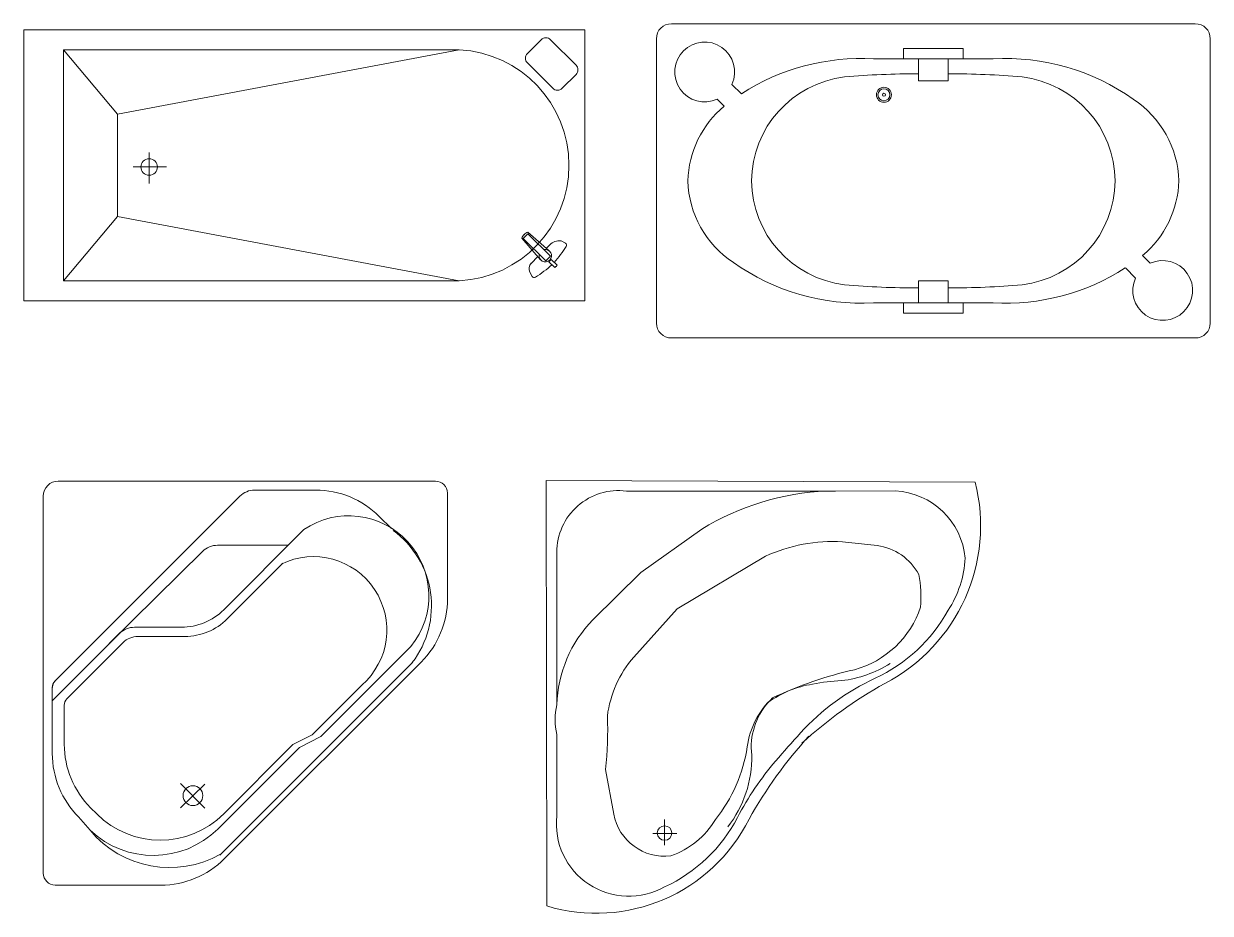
# Model space of a CAD drawing. Header units: inches. Extents: x 242965 to 445791, y 236206 to 423703.
# Drawn here: x 380016 to 383979, y 359261 to 362233 of the extents above; entities that cross this region are included whole.
import ezdxf

# ---------------------------------------------------------------- set-up
doc = ezdxf.new("R2010")
doc.units = ezdxf.units.IN
doc.header["$MEASUREMENT"] = 0
doc.layers.add('9', color=251, linetype='Continuous', lineweight=13)

# ---------------------------------------------------------------- blocks, each defined once
blk = doc.blocks.new('A$C45A061A1')
for p, q in [((50, 1050), (1800, 1050)), ((0, 50), (0, 1000)), ((1850, 50), (1850, 1000)), ((825, 932.5), (825, 967.5)), ((825, 967.5), (1025, 967.5)), ((1025, 932.5), (1025, 967.5)), ((825, 932.5), (1025, 932.5)), ((875, 859.5), (875, 932.5)), ((975, 859.5), (975, 932.5)), ((252.1, 847.4), (283.7, 815.8)), ((875, 859.5), (975, 859.5)), ((202.6, 797.9), (226, 774.5)), ((1649.7, 249.8), (1624, 275.5)), ((1600.2, 200.3), (1566.3, 234.2)), ((875, 190.5), (875, 117.5)), ((875, 190.5), (975, 190.5)), ((875, 167.5), (875, 117.5)), ((975, 190.5), (975, 117.5)), ((975, 167.5), (975, 117.5)), ((825, 117.5), (725, 117.5)), ((825, 117.5), (1025, 117.5)), ((825, 117.5), (825, 82.5)), ((825, 82.5), (1025, 82.5)), ((1025, 117.5), (1125, 117.5)), ((1025, 117.5), (1025, 82.5)), ((50, 0), (1800, 0))]:
    blk.add_line(p, q)
for points in [[(825, 932.5), (725, 932.5, 0.159097), (283.7, 815.8, 0.159097)], [(1025, 932.5), (1125, 932.5, -0.170363), (1593, 797.7, -0.244177), (1745.2, 525, 0.035058)], [(628.6, 872.2, 0.376195), (317.5, 525, 0.376195)], [(1221.4, 872.2, -0.376195), (1532.5, 525, -0.376195)], [(226, 774.5, 0.214085), (104.8, 525)], [(628.6, 177.8, -0.376195), (317.5, 525, -0.376195)], [(1221.4, 177.8, 0.376195), (1532.5, 525, 0.376195)]]:
    blk.add_lwpolyline(points, format="xyb")
for radius in [25, 20, 5]:
    blk.add_circle((760, 812.5), radius)
for centre, radius, start, end in [((50, 1000), 50, 90, 180), ((1800, 1000), 50, 0, 90), ((161.1, 888.9), 100, 335.4873, 294.5127), ((867, -1863.6), 2746.2, 89.8328, 94.9802), ((983, -1863.6), 2746.2, 85.0198, 90.1672), ((443.4, 535.3), 338.8, 181.7392, 236.6264), ((1406.6, 535.3), 338.8, 309.9258, 358.2608), ((683.2, 851.7), 735.4, 234.5887, 273.2617), ((1691.2, 158.8), 100, 155.4873, 114.5127), ((1166.8, 851.7), 735.4, 266.7383, 302.8975), ((867, 2913.6), 2746.2, 265.0198, 270.1672), ((983, 2913.6), 2746.2, 269.8328, 274.9802), ((50, 50), 50, 180, 270), ((1800, 50), 50, 270, 0)]:
    blk.add_arc(centre, radius, start, end)
blk = doc.blocks.new('A$C6FA924C2')
for p, q in [((335.2, 396), (335.2, 313.1)), ((381.3, 357.4), (292.2, 357.4)), ((251, 225.2), (106.3, 53.2)), ((1331, 166.9), (1381.1, 109.5)), ((1334.8, 166.4), (1341.2, 172.8)), ((1395, 106.2), (1334.8, 166.4)), ((1347.5, 179.1), (1341.1, 172.7)), ((1347, 182.9), (1404.4, 132.9)), ((1407.7, 118.9), (1347.5, 179.1)), ((1435.8, 159.9), (1447.6, 153.5)), ((1385, 128.8), (1385, 128.9)), ((1385.1, 128.9), (1385, 128.9)), ((1396.1, 139.9), (1405.6, 149.4)), ((1374, 117.9), (1355.9, 99.8)), ((1401.5, 112.7), (1395, 106.2)), ((1401.2, 112.4), (1407.7, 118.9)), ((1406.5, 107.1), (1403.5, 104.2)), ((1403.5, 104.2), (1419.3, 88.4)), ((1406.8, 107.4), (1409.7, 110.4)), ((1409.7, 110.4), (1425.5, 94.6)), ((1352.5, 76.6), (1358.8, 64.8)), ((1419.3, 88.4), (1422.2, 91.4)), ((1425.5, 94.6), (1422.5, 91.7))]:
    blk.add_line(p, q)
blk.add_lwpolyline([(0, 0), (0, 723.8), (1499.6, 723.8), (1499.6, 0)], close=True)
blk.add_lwpolyline([(1475.8, 604.8), (1438.7, 567.7, -0.414214), (1414, 567.7), (1345.9, 635.7, -0.414214), (1345.9, 660.5), (1383, 697.6, -0.414214), (1407.8, 697.6), (1475.8, 629.5, -0.414214)], format="xyb", close=True)
blk.add_lwpolyline([(106.3, 670.6), (251, 498.6), (251, 225.2), (1164, 53.2), (106.3, 53.2), (106.3, 670.6), (1164, 670.6, -0.949063), (1164, 53.2)], format="xyb")
blk.add_lwpolyline([(251, 498.6), (1164, 670.6)])
blk.add_circle((335.2, 357.4), 22.1)
for centre, radius, start, end in [((1349, 162), 18.6, 127.8781, 164.7306), ((1351.9, 164.9), 18.6, 105.2694, 142.1219), ((1430.8, 125.4), 34.9, 81.8072, 136.3354), ((1393.7, 120.1), 16.7, 315.2457, 101.9916), ((1224.4, 279.8), 262.3, 317.4552, 329.115), ((1444.9, 148.5), 5.69, 323.9533, 61.8294), ((1369.8, 85.9), 19.7, 135, 208.1706), ((1219, 305.2), 284.1, 301.4416, 312.6439), ((1393.8, 120.2), 16.7, 168.0084, 314.7543), ((1363.8, 67.4), 5.69, 208.1706, 306.0467)]:
    blk.add_arc(centre, radius, start, end)

msp = doc.modelspace()

# ---------------------------------------------------------------- linework, layer by layer
at = {"layer": '9'}
for p, q in [((381391.367, 360705.316), (380131.367, 360705.316)), ((380787.469, 360675.316), (380991.195, 360675.316)), ((381761.455, 360707.039), (381763.001, 359285.814)), ((381761.455, 360707.039), (383194.081, 360701.898)), ((380081.367, 360655.316), (380081.367, 359395.316)), ((380120.154, 360036.996), (380737.971, 360654.814)), ((381431.367, 360312.819), (381431.367, 360665.316)), ((381203.327, 360587.448), (381244.145, 360546.63)), ((380684.053, 360275.626), (380952, 360543.573)), ((380301.887, 360162.161), (380613.864, 360470.728)), ((380663.089, 360490.959), (380900.356, 360490.959)), ((380695.712, 360244.859), (380881.442, 360430.589)), ((380111.367, 359971.641), (380336.271, 360196.545)), ((380385.769, 360217.048), (380542.632, 360217.048)), ((380160.154, 359978.002), (380347.93, 360165.778)), ((380397.428, 360186.281), (380554.291, 360186.281)), ((381008.036, 359851.746), (381309.344, 360153.054)), ((380670.699, 359455.897), (381314.088, 360099.286)), ((380685.997, 359443.184), (381343.499, 360100.687)), ((380111.367, 360015.783), (380111.367, 359795.489)), ((380979.568, 359857.789), (381145.14, 360023.361)), ((380151.367, 359956.788), (380151.367, 359826.2)), ((380915.37, 359824.998), (380979.568, 359857.789)), ((380936.935, 359815.43), (381008.036, 359851.746)), ((380664.318, 359542.538), (380937.495, 359815.716)), ((380683.969, 359593.597), (380915.37, 359824.998)), ((380620.847, 359612.145), (380540.011, 359695.388)), ((380620.847, 359692.94), (380540.011, 359613.369)), ((380239.235, 359614.068), (380259.705, 359593.597)), ((380199.235, 359583.357), (380237.49, 359538.696)), ((382156.746, 359574.278), (382156.746, 359488.738)), ((382117.73, 359527.734), (382197.021, 359527.734)), ((380121.367, 359355.316), (380473.865, 359355.316))]:
    msp.add_line(p, q, dxfattribs=at)
at = {"layer": '9', "linetype": 'Continuous'}
for p, q in [((382156.449, 359529.363), (382156.629, 359529.363)), ((382156.449, 359529.363), (382156.629, 359529.363)), ((382156.449, 359529.363), (382156.629, 359529.363)), ((382156.539, 359529.273), (382156.539, 359529.453)), ((382156.539, 359529.273), (382156.539, 359529.453)), ((382156.539, 359529.273), (382156.539, 359529.453))]:
    msp.add_line(p, q, dxfattribs=at)
at = {"layer": '9'}
for points in [[(382859.907, 360046.695, 0.16014729), (383103.589, 360273.646, 0.13469437), (383160.487, 360447.917, 0.37497171), (382926.94, 360672.251), (382721.452, 360672.194), (382697.642, 360672.194, 0.12683448), (382280.895, 360544.926), (382077.679, 360399.413), (381916.926, 360241.773, 0.18746166), (381796.571, 359958.128, 0.10732939), (381796.571, 359858.491), (381796.571, 359587.257, 0.61151247), (382156.554, 359349.235, 0.16513978), (382400.236, 359581.722, -0.05676927), (382527.615, 359769.925, -0.0074099), (382610.688, 359864.027, -0.10045538)], [(382790.452, 360075.039, 0.25063958), (383011.867, 360284.215, 0.06626539), (383005.8, 360393.35, 0.23716519), (382866.279, 360490.359), (382751.022, 360502.485, 0.12326713), (382493.21, 360453.98), (382199.002, 360278.152), (382053.414, 360117.48, 0.14571974), (381965.455, 359920.431, -0.0383767), (381959.389, 359741.57), (381986.687, 359593.025, 0.39770526), (382177.77, 359453.575, 0.1763137), (382326.391, 359574.836, 0.13262773), (382432.549, 359817.359, -0.1740795), (382517.475, 359981.061, -0.05536782)]]:
    msp.add_lwpolyline(points, format="xyb", close=True, dxfattribs=at)
for points in [[(381796.571, 359958.128), (381796.571, 360467.384, -0.45189516), (382029.176, 360672.194), (382726.99, 360672.194)], [(382367.511, 359549.871, 0.17271661), (382447.714, 359790.075, -0.21248636), (382502.47, 359966.024, -0.120426), (382650.93, 360026.534, -0.04693235), (382747.989, 360038.661, 0.11147556), (382909.918, 360095.871)]]:
    msp.add_lwpolyline(points, format="xyb", dxfattribs=at)
for centre, radius in [((380581.041, 359654.379), 33.052), ((382156.539, 359529.363), 24.252)]:
    msp.add_circle(centre, radius, dxfattribs=at)
for centre, radius, start, end in [((380131.367, 360655.316), 50, 90, 180), ((380787.469, 360605.316), 70, 90, 135), ((380991.195, 360375.316), 300, 45, 90), ((381391.367, 360665.316), 40, 0, 90), ((382618.233, 360556.415), 593.941, 297.480799, 14.178569), ((381101.525, 360321.643), 267.602, 320.950105, 123.97008), ((381065.633, 360288.499), 312.301, 322.624925, 53.792066), ((380663.089, 360420.959), 70, 90, 134.685085), ((380983.652, 360207.782), 245.132, 311.206958, 115.962031), ((381131.367, 360312.819), 300, 315, 0), ((380542.632, 360417.048), 200, 270, 315), ((380554.291, 360386.281), 200, 270, 315), ((380385.769, 360147.048), 70, 90, 135), ((380397.428, 360116.281), 70, 90, 135), ((380151.367, 360011.641), 40, 135, 180), ((380141.367, 360015.783), 30, 135, 180), ((383621.442, 358725.53), 1493.971, 119.212548, 132.32293), ((380181.367, 359956.788), 30, 135, 180), ((383742.964, 358847.053), 1493.971, 137.67707, 150.787452), ((380451.367, 359826.2), 300, 180, 225), ((380411.367, 359795.489), 300, 180, 225), ((380471.837, 359805.729), 300, 225, 315), ((381928.373, 359832.89), 571.524, 253.180777, 333.310412), ((380448.905, 359762.59), 307.937, 226.64209, 314.389606), ((380503.442, 359759.949), 345.954, 219.758016, 299.434461), ((380473.865, 359655.316), 300, 270, 315), ((380121.367, 359395.316), 40, 180, 270)]:
    msp.add_arc(centre, radius, start, end, dxfattribs=at)

# ---------------------------------------------------------------- block references
msp.add_blockref('A$C45A061A1', (382129.343, 361183.436), dxfattribs=at)
at = {"layer": '9', "xscale": 1.25, "yscale": 1.25, "zscale": 1.25}
msp.add_blockref('A$C6FA924C2', (380015.954, 361308.116), dxfattribs=at)

doc.saveas('drawing.dxf')
